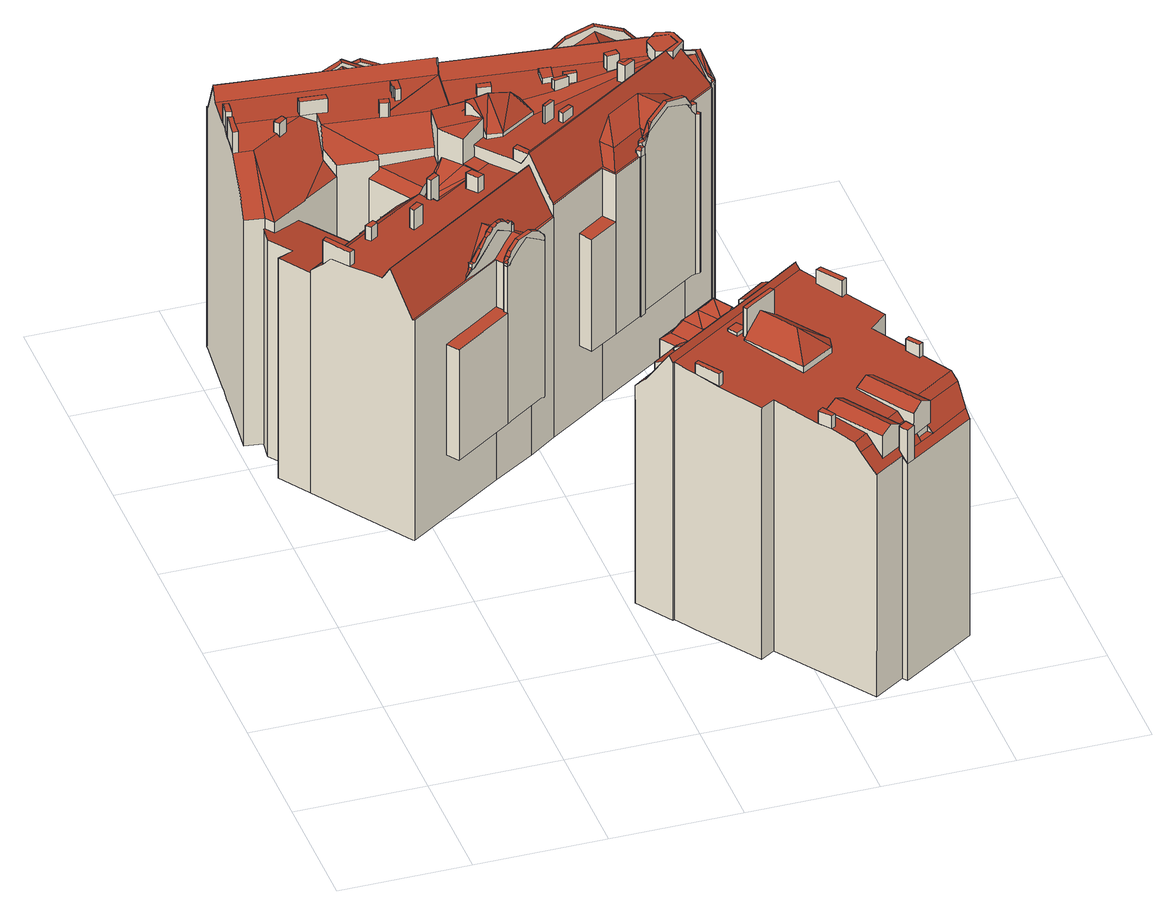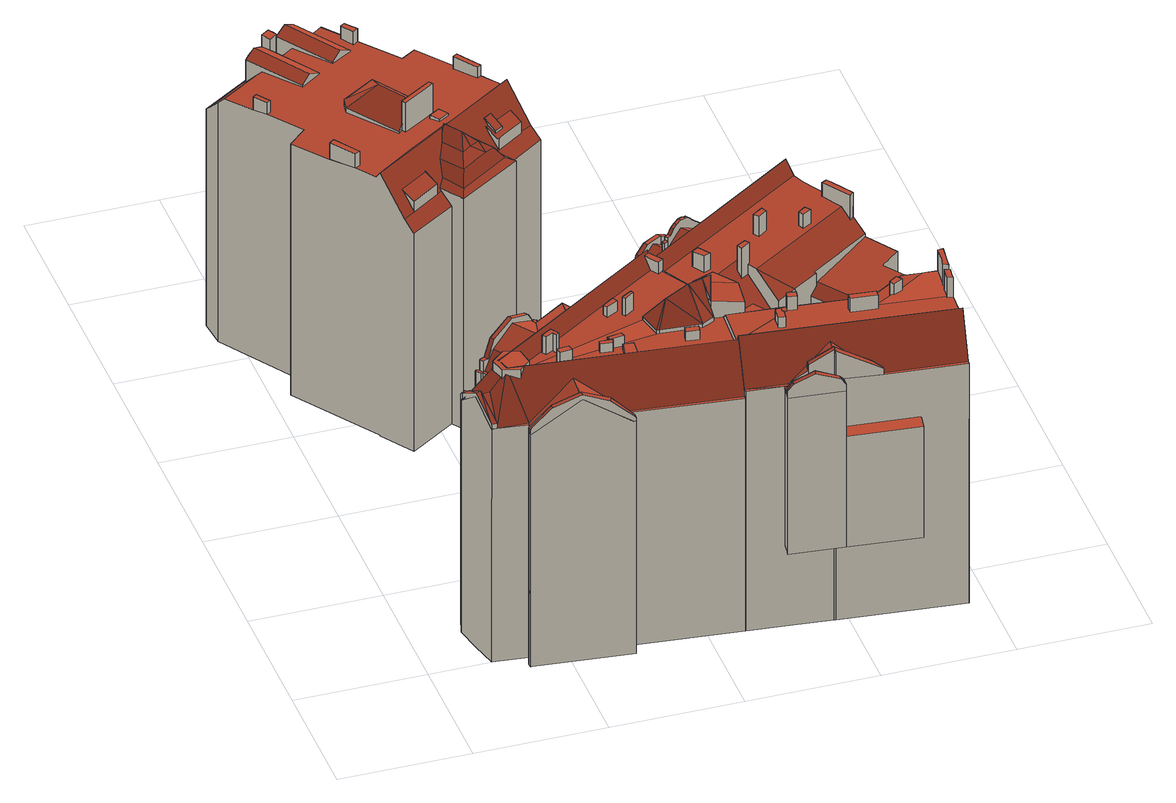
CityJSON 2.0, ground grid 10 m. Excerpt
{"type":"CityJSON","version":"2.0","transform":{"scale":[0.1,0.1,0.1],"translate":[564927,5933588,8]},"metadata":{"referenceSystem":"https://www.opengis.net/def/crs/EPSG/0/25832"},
"CityObjects":{
"building1":{"type":"Building","attributes":{"Grundfläche 2D":"563.408467","Grundhöhe NN":"8.933"},"children":["building1-1","building1-2","building1-3","building1-4","building1-5","building1-6","building1-7","building1-8","building1-9","building1-10","building1-11","building1-12","building1-13","building1-14","building1-15","building1-16","building1-17","building1-18","building1-19","building1-20","building1-21","building1-22","building1-23","building1-24","building1-25","building1-26","building1-27","building1-28","building1-29","building1-30","building1-31","building1-32","building1-33","building1-34"],"geometry":[{"type":"MultiSurface","lod":"3","boundaries":[[[0,1,2]],[[3,0,2]],[[4,0,3]],[[5,6,7,4,8]],[[1,0,9]],[[8,4,3]],[[10,4,7,11,12]],[[13,4,10]],[[9,0,13]],[[13,0,4]],[[14,15,16,17]],[[18,19,20,21,22,23,24,25,26,27,28]],[[26,25,24,23,22,29,30,31]],[[32,33,34,35,36,37,38,26,31,30,39]],[[40,41,42,43,44,45]],[[45,44,43,46,47,48]],[[49,50,51,52,53,54,55,56,57,58,59]],[[60,55,54]],[[60,61,55]],[[62,63,64,65,61]],[[61,65,64,66,55]],[[67,68,63]],[[68,67,69,70,71,72,73]],[[69,74,75,70]],[[16,73,72,71,76,77,17]],[[76,78,79,77]],[[40,45,80,81]],[[81,80,82]],[[37,36,83,84,85,86,26,38]],[[87,88,89,90,40,81,91]],[[82,80,45,48,57,56,55,92,93,86,85,84,94,95]],[[96,97,98,99,100,101,68,73,16,15]],[[68,101,100,102,63]],[[63,102,100,103,64]],[[92,55,66,64,103,100,86,93]],[[104,105,106,107,108,109,110,111,112,113]],[[6,114,115,116,117,11]],[[118,119,117,116]],[[120,121,122,123,124,125,126]],[[127,128,129,18,130,131,132,133,134,135,126,125]],[[136,137,138,139,140]],[[141,142,143]],[[142,144,145,146,147,148,143]],[[145,149,150,151,152,153,154,155,156,146]],[[148,157,158,159,160]],[[156,161,160,159,158]],[[148,160,161,156,155,154,139,138,143]],[[162,163,164,165,126,135,136,140,166]],[[136,135,134]],[[132,131,130,136,134,133]],[[131,132,133,132]],[[167,168,169,170,171,172,164,163,162,173,174]],[[169,168,175,176,177,178,170]],[[179,180,181,182,164,172,171,170,183]],[[180,184,181]],[[183,170,178]],[[185,186,187,188,189,190,191,192]],[[193,192,191,190,194,195,196,197,198,199,200,201,202]],[[203,204,205,206,207,208,209]],[[210,211,212,213]],[[214,215,216,217,218,209,208,210,213,219,220,221,222,223,224]],[[225,226,227,228,229,230,224,223,222,231,232,233,234,235]],[[233,236,237,234]],[[235,238,239,225]],[[199,240,241,200]],[[242,243,244]],[[243,245,246,247,244]],[[248,200,246]],[[200,247,246]],[[249,250,185,192,251]],[[252,253,254,205,255,256,228,227,226]],[[197,257,258,198]],[[206,205,254,253,252,226,225,239,258,257]],[[259,260,261,262,263,201,200,248]],[[264,28,27,26,100,99,98,97]],[[91,95,94,265,266,267,268,269,270,271,272,89,88,87]],[[40,90,89,42,41]],[[48,47,46,273,274,59,58,57]],[[26,86,100]],[[81,82,95,91]],[[245,275,276,277,278,279,280,281]],[[282,281,280,283,284,285]],[[286,287,288,289,290,291]],[[292,293,294,295,296,297,298]],[[299,300,301,295,294,302,303,304,305]],[[306,307,308,309,310,311]],[[312,313,314,315]],[[164,182,165]],[[156,158,157,148,147,146]],[[126,165,182,181,120]],[[181,184,121,120]],[[193,202,201,263,262,261,251,192]],[[247,200,241]],[[204,203,209,218,217,216,215,214,224,230,229,228,256,255,205]],[[29,22,2,1]],[[3,2,22,21]],[[8,3,21,20]],[[8,20,19,5]],[[12,33,32,10]],[[32,39,13,10]],[[9,13,39,30]],[[29,1,9,30]],[[18,28,264,97,96,15,14,316,141,143,138,137,136,130]],[[141,316,317,318,319,320,321,106,105,104,149,145,144,142]],[[150,149,104,113]],[[319,318,322,323]],[[153,152,151,150,113,112,309,308,324,325,323,322,326]],[[327,328,329,330,331,176,175,168,167,174,173,162,166,140,139,154,153,326,332]],[[178,177,176,331,333,304,303]],[[178,303,302,183]],[[292,334,335,184,180,179,183,302,294,293]],[[336,337,285,284,124,123,122,121,184,335]],[[124,284,283,125]],[[128,127,125,283,280,279]],[[281,282,248,246,245]],[[248,282,285,337,338,259]],[[339,340,207,206,257,197,196,195,194,190,189,188,301,341,342,343]],[[344,291,290,208,207,340,345,346]],[[347,348,349,236,233,232,231,222,221,220,219,213,212,287,350,351,352]],[[208,290,289,210]],[[211,288,287,212]],[[210,289,288,211]],[[236,349,353,237]],[[234,354,355,235]],[[237,353,354,234]],[[235,355,356,357,238]],[[244,277,276,242]],[[242,276,275,243]],[[275,245,243]],[[259,338,358,359,360,361,250,249,251,261,260]],[[185,250,361,362]],[[297,186,185,362,363,298]],[[186,297,296,187]],[[301,188,187,296,295]],[[291,344,364,286]],[[286,364,350,287]],[[258,239,238,265,94,84,83,36,35,34,240,199,198]],[[315,266,265,238,357,365,366,367,368,312]],[[267,314,369,370,268]],[[272,271,270,269,371,372,373]],[[59,274,273,46,43,42,89,374,375,376]],[[266,315,314,267]],[[268,370,371,269]],[[272,373,374,89]],[[376,377,49,59]],[[49,377,378,50]],[[54,53,379,380,381,382]],[[383,60,54,382,381]],[[50,378,384,51]],[[52,385,379,53]],[[384,385,52,51]],[[386,62,61,60,383,387]],[[63,62,386,388,389,67]],[[390,391,392,393,394,78,76,71,70,75]],[[69,67,389,388,395,396]],[[75,74,397,398,391,390]],[[74,69,396,395,398,397]],[[79,78,394,393,399,400]],[[17,77,401,402,403,404]],[[77,79,400,399,402,401]],[[17,404,403,316,14]],[[305,304,333,405]],[[299,305,405,406]],[[301,300,407,341]],[[300,299,406,407]],[[292,298,363,334]],[[107,106,321,408]],[[108,107,408,409]],[[108,409,410,306,109]],[[109,306,311,110]],[[111,310,309,112]],[[110,311,310,111]],[[307,306,410,411]],[[308,307,411,324]],[[312,368,412,313]],[[313,412,369,314]],[[279,278,116,115,129,128]],[[247,241,119,118,116,278,277,244]],[[34,33,12,117,119,241,240]],[[5,114,6]],[[11,117,12]],[[18,129,115,114,5,19]],[[355,346,345,356]],[[379,413,414,380]],[[413,415,416,417,418,414]],[[367,366,380,379]],[[416,368,365,417]],[[388,386,387,383,381,380,414,418,417,365,357,356,345,340,339,343,342,341,407,406,405,333,331,330,329,328,327,332,326,322,318,317,316,403,402,399,393,392,391,398,395],[363,362,361,360,359,358,338,337,336,335,334]],[[411,410,409,408,321,320,319,323,325,324]],[[401,404,389,396,397,390,394,400]],[[344,346,355,354,353,349,348,347,352,351,350,364]],[[385,384,378,377,376,375,374,373,372,371,370,369,412,368,367,379]]],"semantics":{"surfaces":[{"type":"RoofSurface"},{"type":"WallSurface"},{"type":"GroundSurface"},{"type":"OuterFloorSurface"},{"type":"OuterCeilingSurface"}],"values":[0,0,0,0,0,0,0,0,0,0,0,0,0,0,0,0,0,0,0,0,0,0,0,0,0,0,0,0,0,0,0,0,0,0,0,0,0,0,0,0,0,0,0,0,0,0,0,0,0,0,0,0,0,0,0,0,0,0,0,0,0,0,0,0,0,0,0,0,0,0,0,0,0,0,0,0,0,0,0,0,0,0,0,0,0,0,0,1,1,1,1,1,1,1,1,1,1,1,1,1,1,1,1,1,1,1,1,1,1,1,1,1,1,1,1,1,1,1,1,1,1,1,1,1,1,1,1,1,1,1,1,1,1,1,1,1,1,1,1,1,1,1,1,1,1,1,1,1,1,1,1,1,1,1,1,1,1,1,1,1,1,1,1,1,1,1,1,1,1,1,1,1,1,1,1,1,1,1,1,1,1,1,1,1,1,1,1,2,2,3,4,4]}}]},
"building1-1":{"type":"BuildingInstallation","parents":["building1"],"geometry":[{"type":"MultiSurface","lod":"3","boundaries":[[[419,420,421]],[[422,423,420,419]],[[423,422,419,424]],[[425,426,424,427]],[[423,424,426]],[[428,425,429]],[[426,425,428]],[[62,63,421,420]],[[419,421,63,65,66,92,56,54,429,425,427,424]],[[428,430,431,60,61,62,420,423,426]],[[429,54,382,430,428]]],"semantics":{"surfaces":[{"type":"RoofSurface"},{"type":"WallSurface"}],"values":[0,0,0,0,0,0,0,1,1,1,1]}}]},
"building1-2":{"type":"BuildingInstallation","parents":["building1"],"geometry":[{"type":"MultiSurface","lod":"3","boundaries":[[[432,433,434,435,436,437]],[[438,437,436,435,439,440,441]],[[442,443,439,435,434]],[[269,270,271,432,437,438]],[[268,269,438,441,440,439,443,87]],[[433,432,271,88]]],"semantics":{"surfaces":[{"type":"RoofSurface"},{"type":"WallSurface"}],"values":[0,0,1,1,1,1]}}]},
"building1-3":{"type":"BuildingInstallation","parents":["building1"],"geometry":[{"type":"MultiSurface","lod":"3","boundaries":[[[444,445,446,447,448]],[[446,445,449,450]],[[451,444,448,447,452,453]],[[447,446,450,452]],[[445,444,451,449]]],"semantics":{"surfaces":[{"type":"RoofSurface"},{"type":"WallSurface"}],"values":[0,1,1,1,1]}}]},
"building1-4":{"type":"BuildingInstallation","parents":["building1"],"geometry":[{"type":"MultiSurface","lod":"3","boundaries":[[[454,455,456,457,458,459]],[[457,456,460,461]],[[458,457,461,462]],[[463,454,459,458,462,464]],[[460,456,455,454,463,465]]],"semantics":{"surfaces":[{"type":"RoofSurface"},{"type":"WallSurface"}],"values":[0,1,1,1,1]}}]},
"building1-5":{"type":"BuildingInstallation","parents":["building1"],"geometry":[{"type":"MultiSurface","lod":"3","boundaries":[[[466,467,468,469]],[[469,468,470,471]],[[466,469,471,472]],[[467,466,472,473]],[[468,467,473,470]]],"semantics":{"surfaces":[{"type":"RoofSurface"},{"type":"WallSurface"}],"values":[0,1,1,1,1]}}]},
"building1-6":{"type":"BuildingInstallation","parents":["building1"],"geometry":[{"type":"MultiSurface","lod":"3","boundaries":[[[474,475,476,477]],[[478,479,474,477]],[[480,481,476,475]],[[479,480,475,474]],[[481,478,477,476]]],"semantics":{"surfaces":[{"type":"RoofSurface"},{"type":"WallSurface"}],"values":[0,1,1,1,1]}}]},
"building1-7":{"type":"BuildingInstallation","parents":["building1"],"geometry":[{"type":"MultiSurface","lod":"3","boundaries":[[[482,483,484,485,486]],[[23,487,484,483,488]],[[487,489,485,484]],[[489,24,490,482,486,485]],[[490,488,483,482]]],"semantics":{"surfaces":[{"type":"RoofSurface"},{"type":"WallSurface"}],"values":[0,1,1,1,1]}}]},
"building1-8":{"type":"BuildingInstallation","parents":["building1"],"geometry":[{"type":"MultiSurface","lod":"3","boundaries":[[[491,492,493,494]],[[494,493,495,496]],[[491,494,496,497]],[[492,491,497,498]],[[493,492,498,495]]],"semantics":{"surfaces":[{"type":"RoofSurface"},{"type":"WallSurface"}],"values":[0,1,1,1,1]}}]},
"building1-9":{"type":"BuildingInstallation","parents":["building1"],"geometry":[{"type":"MultiSurface","lod":"3","boundaries":[[[499,482,500,501,502]],[[503,500,482,499,504,490]],[[501,500,503,505]],[[505,506,502,501]],[[506,504,499,502]]],"semantics":{"surfaces":[{"type":"RoofSurface"},{"type":"WallSurface"}],"values":[0,1,1,1,1]}}]},
"building1-10":{"type":"BuildingInstallation","parents":["building1"],"geometry":[{"type":"MultiSurface","lod":"3","boundaries":[[[507,508,509,510,511,512,513,514,515,516,517]],[[518,102,101,519,514,513,512,511]],[[103,518,511,510,520]],[[93,520,510,509,521]],[[522,515,514,519,99]],[[516,515,522,27,25,31,38,523,508,507,517]],[[521,509,508,523,85]]],"semantics":{"surfaces":[{"type":"RoofSurface"},{"type":"WallSurface"}],"values":[0,1,1,1,1,1,1]}}]},
"building1-11":{"type":"BuildingInstallation","parents":["building1"],"geometry":[{"type":"MultiSurface","lod":"3","boundaries":[[[524,525,526,527]],[[528,524,527,529]],[[530,531,526]],[[532,533,531,530]],[[530,526,525]],[[534,529,535]],[[528,529,534]],[[534,535,536]],[[527,526,531,108,109,535,529]],[[109,110,536,535]],[[528,534,536,110,111,537,538,539,540,541,542,543,107,533,532,530,525,524]],[[107,108,531,533]]],"semantics":{"surfaces":[{"type":"RoofSurface"},{"type":"WallSurface"}],"values":[0,0,0,0,0,0,0,0,1,1,1,1]}}]},
"building1-12":{"type":"BuildingInstallation","parents":["building1"],"geometry":[{"type":"MultiSurface","lod":"3","boundaries":[[[537,151,150,538]],[[112,151,537,111]],[[150,151,112,113]],[[539,538,150,113]]],"semantics":{"surfaces":[{"type":"RoofSurface"},{"type":"WallSurface"}],"values":[0,1,1,1]}}]},
"building1-13":{"type":"BuildingInstallation","parents":["building1"],"geometry":[{"type":"MultiSurface","lod":"3","boundaries":[[[144,142,543,542]],[[105,144,542,541]],[[105,106,142,144]],[[106,107,543,142]]],"semantics":{"surfaces":[{"type":"RoofSurface"},{"type":"WallSurface"}],"values":[0,1,1,1]}}]},
"building1-14":{"type":"BuildingInstallation","parents":["building1"],"geometry":[{"type":"MultiSurface","lod":"3","boundaries":[[[544,7,545]],[[546,117,7,544]],[[114,547,544,545]],[[547,548,117,546,544]],[[114,545,7,6]],[[7,117,11]]],"semantics":{"surfaces":[{"type":"RoofSurface"},{"type":"WallSurface"}],"values":[0,0,1,1,1,1]}}]},
"building1-15":{"type":"BuildingInstallation","parents":["building1"],"geometry":[{"type":"MultiSurface","lod":"3","boundaries":[[[549,550,551,552,553,554,555]],[[556,557,558,553,552,551]],[[558,559,554,553]],[[560,561,549,555]],[[559,560,555,554]],[[561,562,550,549]],[[562,556,551,550]]],"semantics":{"surfaces":[{"type":"RoofSurface"},{"type":"WallSurface"}],"values":[0,1,1,1,1,1,1]}}]},
"building1-16":{"type":"BuildingInstallation","parents":["building1"],"geometry":[{"type":"MultiSurface","lod":"3","boundaries":[[[563,564,565,566,567,568,569]],[[565,564,131,570]],[[570,571,566,565]],[[571,135,567,566]],[[135,134,133,132,563,569,568,567]],[[132,131,564,563]]],"semantics":{"surfaces":[{"type":"RoofSurface"},{"type":"WallSurface"}],"values":[0,1,1,1,1,1]}}]},
"building1-17":{"type":"BuildingInstallation","parents":["building1"],"geometry":[{"type":"MultiSurface","lod":"3","boundaries":[[[572,573,574,575,576,577]],[[578,579,580,581,582,583,584,577,576,575]],[[582,581,155,585]],[[584,583,582,585,161,159,586,572,577]],[[575,574,145,149]],[[149,150,578,575]],[[150,151,152,580,579,578]],[[581,580,152,155]],[[586,157,147,145,574,573,572]]],"semantics":{"surfaces":[{"type":"RoofSurface"},{"type":"WallSurface"}],"values":[0,0,1,1,1,1,1,1,1]}}]},
"building1-18":{"type":"BuildingInstallation","parents":["building1"],"geometry":[{"type":"MultiSurface","lod":"3","boundaries":[[[587,588,589,590,591,592]],[[168,169,590,589]],[[169,593,594,592,591,590]],[[587,592,594,174]],[[174,167,168,589,588,587]]],"semantics":{"surfaces":[{"type":"RoofSurface"},{"type":"WallSurface"}],"values":[0,1,1,1,1]}}]},
"building1-19":{"type":"BuildingInstallation","parents":["building1"],"geometry":[{"type":"MultiSurface","lod":"3","boundaries":[[[595,596,597,598,599,600]],[[596,166,162,173,598,597]],[[173,601,599,598]],[[602,595,600,599,601,163]],[[602,166,596,595]]],"semantics":{"surfaces":[{"type":"RoofSurface"},{"type":"WallSurface"}],"values":[0,1,1,1,1]}}]},
"building1-20":{"type":"BuildingInstallation","parents":["building1"],"geometry":[{"type":"MultiSurface","lod":"3","boundaries":[[[603,604,605,606,607,608]],[[609,606,605,604,610,172]],[[607,606,609,611]],[[612,603,608,607,611,171]],[[604,603,612,610]]],"semantics":{"surfaces":[{"type":"RoofSurface"},{"type":"WallSurface"}],"values":[0,1,1,1,1]}}]},
"building1-21":{"type":"BuildingInstallation","parents":["building1"],"geometry":[{"type":"MultiSurface","lod":"3","boundaries":[[[613,614,615,616]],[[164,165,617,614,613]],[[615,614,617,618]],[[618,619,616,615]],[[619,164,613,616]]],"semantics":{"surfaces":[{"type":"RoofSurface"},{"type":"WallSurface"}],"values":[0,1,1,1,1]}}]},
"building1-22":{"type":"BuildingInstallation","parents":["building1"],"geometry":[{"type":"MultiSurface","lod":"3","boundaries":[[[620,621,622,623,624]],[[621,625,626,622]],[[625,627,628,629,626]],[[630,631,632,629,628]],[[631,633,634,632]],[[635,624,636,637]],[[636,638,637]],[[623,636,624]],[[633,639,640,641,634]],[[642,641,640]],[[237,234,643,644,223,645,628,627,625,621,620,624,635,637]],[[210,211,640,639,633,631,630,628,645,646,647]],[[626,629,632,634,641,642,212,213,219,220,221,222,231,232,233,236,638,636,623,622]],[[211,212,642,640]],[[236,237,637,638]]],"semantics":{"surfaces":[{"type":"RoofSurface"},{"type":"WallSurface"}],"values":[0,0,0,0,0,0,0,0,0,0,1,1,1,1,1]}}]},
"building1-23":{"type":"BuildingInstallation","parents":["building1"],"geometry":[{"type":"MultiSurface","lod":"3","boundaries":[[[648,649,650,651]],[[648,651,652,653]],[[651,650,654,652]],[[649,648,653,655]],[[650,649,655,654]]],"semantics":{"surfaces":[{"type":"RoofSurface"},{"type":"WallSurface"}],"values":[0,1,1,1,1]}}]},
"building1-24":{"type":"BuildingInstallation","parents":["building1"],"geometry":[{"type":"MultiSurface","lod":"3","boundaries":[[[656,657,658,659]],[[660,661,659,658]],[[656,659,661,662]],[[662,663,657,656]],[[658,657,663,660]]],"semantics":{"surfaces":[{"type":"RoofSurface"},{"type":"WallSurface"}],"values":[0,1,1,1,1]}}]},
"building1-25":{"type":"BuildingInstallation","parents":["building1"],"geometry":[{"type":"MultiSurface","lod":"3","boundaries":[[[664,665,666,667]],[[668,669,664,667]],[[666,665,670,671]],[[665,664,669,670]],[[671,668,667,666]]],"semantics":{"surfaces":[{"type":"RoofSurface"},{"type":"WallSurface"}],"values":[0,1,1,1,1]}}]},
"building1-26":{"type":"BuildingInstallation","parents":["building1"],"geometry":[{"type":"MultiSurface","lod":"3","boundaries":[[[672,673,674,675,676]],[[677,678,679,680]],[[678,681,682,679]],[[681,683,684,685,682]],[[683,686,687,684]],[[686,688,689,687]],[[688,690,691,689]],[[690,692,693,691]],[[694,693,692,695,696]],[[676,677,680,672]],[[252,253,696,695,692,690,688,686,683,681,678,677,676,675,697,698,699,227]],[[679,682,685,684,687,689,691,693,694,700,255,256,228,229,230,701,673,672,680]],[[701,702,697,675,674,673]],[[703,696,253]],[[703,700,694,696]]],"semantics":{"surfaces":[{"type":"RoofSurface"},{"type":"WallSurface"}],"values":[0,0,0,0,0,0,0,0,0,0,1,1,1,1,1]}}]},
"building1-27":{"type":"BuildingInstallation","parents":["building1"],"geometry":[{"type":"MultiSurface","lod":"3","boundaries":[[[704,705,205,700,703]],[[253,254,705,704,703]],[[700,205,255]]],"semantics":{"surfaces":[{"type":"RoofSurface"},{"type":"WallSurface"}],"values":[0,1,1]}}]},
"building1-28":{"type":"BuildingInstallation","parents":["building1"],"geometry":[{"type":"MultiSurface","lod":"3","boundaries":[[[706,697,702,701,707,708]],[[709,698,697,706]],[[710,708,707,701,230,224]],[[708,710,709,706]]],"semantics":{"surfaces":[{"type":"RoofSurface"},{"type":"WallSurface"}],"values":[0,1,1,1]}}]},
"building1-29":{"type":"BuildingInstallation","parents":["building1"],"geometry":[{"type":"MultiSurface","lod":"3","boundaries":[[[711,712,713,714,715]],[[713,712,711,189,190,194,195]],[[195,716,714,713]],[[717,715,714,716,191]],[[717,189,711,715]]],"semantics":{"surfaces":[{"type":"RoofSurface"},{"type":"WallSurface"}],"values":[0,1,1,1,1]}}]},
"building1-30":{"type":"BuildingInstallation","parents":["building1"],"geometry":[{"type":"MultiSurface","lod":"3","boundaries":[[[718,719,720,721,722,723]],[[724,718,723,722,725,202,263]],[[724,726,719,718]],[[727,721,720,719,726,262,193]],[[727,725,722,721]]],"semantics":{"surfaces":[{"type":"RoofSurface"},{"type":"WallSurface"}],"values":[0,1,1,1,1]}}]},
"building1-31":{"type":"BuildingInstallation","parents":["building1"],"geometry":[{"type":"MultiSurface","lod":"3","boundaries":[[[728,729,730,731,83]],[[732,35,731,730]],[[83,731,35,36]],[[37,732,730,729,728]]],"semantics":{"surfaces":[{"type":"RoofSurface"},{"type":"WallSurface"}],"values":[0,1,1,1]}}]},
"building1-32":{"type":"BuildingInstallation","parents":["building1"],"geometry":[{"type":"MultiSurface","lod":"3","boundaries":[[[733,734,735,736,737,738]],[[739,740,741,742]],[[740,743,744,741]],[[745,746,747,748,749,750,751,752]],[[736,739,742,737]],[[753,754,755,743]],[[755,744,743]],[[754,747,755]],[[754,748,747]],[[755,747,746]],[[749,748,754]],[[756,757,750,749,754,753,743,740,739,736,735,734,758,58,47,44,41,90]],[[737,742,741,744,755,746,745,752,433,88,89,42,43,46]],[[59,759,733,738,737,273,274]],[[442,434,433,752,751,750,757]],[[734,733,759,758]]],"semantics":{"surfaces":[{"type":"RoofSurface"},{"type":"WallSurface"}],"values":[0,0,0,0,0,0,0,0,0,0,1,1,1,1,1,1]}}]},
"building1-33":{"type":"BuildingInstallation","parents":["building1"],"geometry":[{"type":"MultiSurface","lod":"3","boundaries":[[[760,761,762,763,764,765]],[[766,767,762,761]],[[768,769,764,763]],[[770,771,760,765]],[[765,764,769,770]],[[761,760,771,766]],[[763,762,767,768]]],"semantics":{"surfaces":[{"type":"RoofSurface"},{"type":"WallSurface"}],"values":[0,1,1,1,1,1,1]}}]},
"building1-34":{"type":"BuildingInstallation","parents":["building1"],"geometry":[{"type":"MultiSurface","lod":"3","boundaries":[[[772,773,774,775]],[[776,772,775,777]],[[778,779,776,777,780,781]],[[774,773,782,783,784,785]],[[780,777,775,774,785,784,75,70,71,76,78,781]],[[78,79,778,781]],[[783,782,773,772,776,779,778,79,77,72,69,74]],[[74,75,784,783]]],"semantics":{"surfaces":[{"type":"RoofSurface"},{"type":"WallSurface"}],"values":[0,0,0,0,1,1,1,1]}}]},
"building2":{"type":"Building","attributes":{"Grundfläche 2D":"261.036353","Grundhöhe NN":"8.361"},"children":["building2-1","building2-2","building2-3","building2-4","building2-5","building2-6","building2-7","building2-8","building2-9","building2-10","building2-11","building2-12","building2-13"],"geometry":[{"type":"MultiSurface","lod":"3","boundaries":[[[786,787,788]],[[789,790,791,788,787,792]],[[793,787,786]],[[787,793,794,795,792]],[[796,797,798,799,800,801,802,803,804,805]],[[806,807,808]],[[807,809,808]],[[806,810,811,807]],[[810,812,813,814,811]],[[815,816,817,818,799,798,797,819,820,821,822,823]],[[824,825,802,801,800,799,826,827,828,829,830,831,832,833]],[[832,834,833]],[[835,832,831,813,836,837]],[[838,839,840,812,815,823,841]],[[840,836,813,812]],[[830,842,814,813,831]],[[830,829,842]],[[842,829,828,809]],[[807,811,809]],[[809,814,842]],[[809,811,814]],[[843,844,845,846,805,804,847,848,849,850,851,852,853,854,855,856,857,858,859,860,861],[862,863,864,865,866,867,868,869]],[[808,827,826,870]],[[809,828,827,808]],[[817,806,808,870,818]],[[816,810,806,817]],[[815,812,810,816]],[[871,872,873,874,875,876,877,878]],[[879,822,821,820,819,880,881]],[[882,883,825,824,833,834,884,885]],[[857,856,855,854,886,887,888,889,890,891,859,858]],[[873,892,893,872,871,891,890,889,888,887,886,894,875,874]],[[862,869,786,788]],[[793,786,869,868]],[[794,793,868,867]],[[866,795,794,867]],[[791,790,789,865,864,863]],[[788,791,863,862]],[[870,826,799]],[[818,870,799]],[[895,896,897,840,839,838,841,823,822,879]],[[836,898,899,882,885,884,834,832,835,837]],[[897,898,836,840]],[[883,882,879,881,900,901]],[[803,802,825,883,901,902]],[[804,803,902,903]],[[904,905,850,849,848,847,804,903,906]],[[851,850,905,907]],[[894,886,854,853,852,851,907,908]],[[875,894,908,909]],[[878,877,876,910,911]],[[876,875,909,910]],[[891,871,878,911,912]],[[843,861,860,859,891,912,913]],[[844,843,913,914]],[[915,900,881,880,819,797,796,805,846,845,844,914,916]],[[907,905,904,906,903,902,901,900,915,916,914,913,912,911,910,909,908]]],"semantics":{"surfaces":[{"type":"RoofSurface"},{"type":"WallSurface"},{"type":"GroundSurface"}],"values":[0,0,0,0,0,0,0,0,0,0,0,0,0,0,0,0,0,0,0,0,0,0,0,0,0,0,0,0,0,0,0,0,1,1,1,1,1,1,1,1,1,1,1,1,1,1,1,1,1,1,1,1,1,1,1,1,2]}}]},
"building2-1":{"type":"BuildingInstallation","parents":["building2"],"geometry":[{"type":"MultiSurface","lod":"3","boundaries":[[[917,918,919,920]],[[861,921,920,919]],[[917,920,921,922]],[[922,860,918,917]],[[860,861,919,918]]],"semantics":{"surfaces":[{"type":"RoofSurface"},{"type":"WallSurface"}],"values":[0,1,1,1,1]}}]},
"building2-2":{"type":"BuildingInstallation","parents":["building2"],"geometry":[{"type":"MultiSurface","lod":"3","boundaries":[[[923,924,925,926]],[[923,926,927,928]],[[928,929,924,923]],[[925,924,929,930]],[[930,927,926,925]]],"semantics":{"surfaces":[{"type":"RoofSurface"},{"type":"WallSurface"}],"values":[0,1,1,1,1]}}]},
"building2-3":{"type":"BuildingInstallation","parents":["building2"],"geometry":[{"type":"MultiSurface","lod":"3","boundaries":[[[931,932,933,934,935,936]],[[932,937,938,939,933]],[[939,940,941,934,933]],[[934,941,857,889,942,936,935]],[[942,892,893,943,938,937,932,931,936]],[[940,939,938,943,890,858]]],"semantics":{"surfaces":[{"type":"RoofSurface"},{"type":"WallSurface"}],"values":[0,0,1,1,1,1]}}]},
"building2-4":{"type":"BuildingInstallation","parents":["building2"],"geometry":[{"type":"MultiSurface","lod":"3","boundaries":[[[944,945,946,947]],[[948,949,945,944]],[[950,946,945,949,951]],[[947,946,950,952]],[[948,944,947,952,953]]],"semantics":{"surfaces":[{"type":"RoofSurface"},{"type":"WallSurface"}],"values":[0,1,1,1,1]}}]},
"building2-5":{"type":"BuildingInstallation","parents":["building2"],"geometry":[{"type":"MultiSurface","lod":"3","boundaries":[[[954,955,956,957,953,952,950,951,958,959,960]],[[960,961,962,955,954]],[[962,824,957,956,955]],[[960,959,958,833,961]]],"semantics":{"surfaces":[{"type":"RoofSurface"},{"type":"WallSurface"}],"values":[0,1,1,1]}}]},
"building2-6":{"type":"BuildingInstallation","parents":["building2"],"geometry":[{"type":"MultiSurface","lod":"3","boundaries":[[[963,964,965,966]],[[852,853,966,965]],[[853,967,963,966]],[[964,963,967,968]],[[968,852,965,964]]],"semantics":{"surfaces":[{"type":"RoofSurface"},{"type":"WallSurface"}],"values":[0,1,1,1,1]}}]},
"building2-7":{"type":"BuildingInstallation","parents":["building2"],"geometry":[{"type":"MultiSurface","lod":"3","boundaries":[[[969,970,971,972,973]],[[974,975,972,971]],[[976,969,973,972,975,821]],[[974,971,970,820]]],"semantics":{"surfaces":[{"type":"RoofSurface"},{"type":"WallSurface"}],"values":[0,1,1,1]}}]},
"building2-8":{"type":"BuildingInstallation","parents":["building2"],"geometry":[{"type":"MultiSurface","lod":"3","boundaries":[[[977,978,979,980,981,982]],[[977,983,984,979,978]],[[865,789,980,979,984]],[[981,980,789,792,795,982]],[[983,977,982,795,866]]],"semantics":{"surfaces":[{"type":"RoofSurface"},{"type":"WallSurface"}],"values":[0,1,1,1,1]}}]},
"building2-9":{"type":"BuildingInstallation","parents":["building2"],"geometry":[{"type":"MultiSurface","lod":"3","boundaries":[[[985,986,987,988,989]],[[990,987,986,877,874]],[[990,991,988,987]],[[991,875,876,985,989,988]],[[986,985,876,877]]],"semantics":{"surfaces":[{"type":"RoofSurface"},{"type":"WallSurface"}],"values":[0,1,1,1,1]}}]},
"building2-10":{"type":"BuildingInstallation","parents":["building2"],"geometry":[{"type":"MultiSurface","lod":"3","boundaries":[[[873,872,992,993]],[[893,992,872]],[[893,892,993,992]],[[892,873,993]]],"semantics":{"surfaces":[{"type":"RoofSurface"},{"type":"WallSurface"}],"values":[0,1,1,1]}}]},
"building2-11":{"type":"BuildingInstallation","parents":["building2"],"geometry":[{"type":"MultiSurface","lod":"3","boundaries":[[[994,995,996,997]],[[997,998,999,994]],[[999,1000,1001,995,994]],[[1001,855,887,1002,996,995]],[[996,1002,1003,998,997]],[[1000,999,998,1003,888,856]]],"semantics":{"surfaces":[{"type":"RoofSurface"},{"type":"WallSurface"}],"values":[0,0,1,1,1,1]}}]},
"building2-12":{"type":"BuildingInstallation","parents":["building2"],"geometry":[{"type":"MultiSurface","lod":"3","boundaries":[[[1004,1005,1006,1007]],[[1007,1006,1008,1009]],[[1009,845,1004,1007]],[[1005,1004,845,846]],[[846,1008,1006,1005]]],"semantics":{"surfaces":[{"type":"RoofSurface"},{"type":"WallSurface"}],"values":[0,1,1,1,1]}}]},
"building2-13":{"type":"BuildingInstallation","parents":["building2"],"geometry":[{"type":"MultiSurface","lod":"3","boundaries":[[[1010,1011,1012,1013]],[[848,849,1011,1010]],[[849,1014,1012,1011]],[[1014,1015,1013,1012]],[[1015,848,1010,1013]]],"semantics":{"surfaces":[{"type":"RoofSurface"},{"type":"WallSurface"}],"values":[0,1,1,1,1]}}]}
},
"vertices":[
[208,448,249],[219,461,233],[217,461,233],[186,464,233],[190,444,255],[177,454,238],[178,450,244],[179,441,255],[176,458,233],[223,442,233],[183,426,233],[181,434,245],[182,429,238],[195,424,233],[175,526,209],[175,524,209],[257,515,209],[257,517,209],[168,455,229],[177,454,229],[176,458,229],[186,464,230],[217,461,230],[246,465,230],[256,467,231],[321,478,232],[335,480,232],[320,482,232],[172,498,232],[219,461,230],[223,442,230],[321,475,232],[183,426,229],[182,429,229],[173,422,229],[192,393,232],[196,387,232],[200,390,232],[322,471,232],[195,424,230],[292,413,223],[294,409,223],[296,406,223],[314,418,233],[312,421,233],[299,440,233],[332,430,223],[330,433,223],[321,447,223],[343,435,209],[344,436,209],[341,440,209],[340,440,209],[336,446,209],[361,462,209],[362,465,209],[361,464,209],[333,446,209],[338,438,209],[340,435,209],[364,465,208],[360,485,224],[355,506,209],[351,506,209],[349,483,224],[356,484,224],[359,469,212],[329,509,209],[328,507,209],[329,516,209],[330,520,209],[294,524,233],[294,520,233],[292,497,233],[331,516,209],[331,520,209],[258,528,209],[258,524,209],[256,528,209],[256,524,209],[272,422,233],[267,396,223],[260,407,223],[200,382,242],[200,382,244],[329,468,244],[340,475,244],[286,400,209],[290,402,209],[291,403,209],[292,407,215],[265,386,209],[360,466,212],[342,474,239],[212,365,209],[259,396,209],[173,505,242],[173,504,244],[320,488,244],[325,487,244],[337,486,244],[336,489,238],[339,488,240],[342,485,236],[112,533,213],[144,529,213],[147,529,213],[148,537,213],[149,541,213],[107,545,213],[107,541,213],[108,541,213],[107,533,213],[111,533,213],[177,454,244],[153,457,240],[150,434,240],[182,429,245],[152,431,240],[163,416,240],[74,459,222],[81,450,213],[103,448,213],[104,448,213],[111,447,213],[111,449,216],[76,471,235],[112,449,216],[151,445,216],[153,457,229],[168,461,235],[125,465,235],[124,465,235],[123,465,235],[119,466,235],[118,466,235],[172,498,238],[173,504,247],[173,505,248],[14,522,248],[13,515,238],[175,526,215],[147,529,215],[175,524,215],[144,529,215],[130,531,215],[111,531,215],[130,529,215],[144,527,215],[112,533,215],[111,533,215],[107,533,215],[77,537,215],[16,543,215],[16,541,215],[77,535,215],[80,534,215],[130,529,225],[111,531,238],[111,529,238],[110,518,238],[84,532,218],[11,490,236],[15,490,236],[65,484,236],[77,483,236],[11,492,236],[9,474,235],[7,457,235],[11,457,235],[22,456,235],[43,470,235],[50,475,236],[10,482,236],[9,476,235],[5,435,215],[3,421,203],[17,419,203],[18,419,203],[51,430,203],[52,431,203],[74,459,213],[77,483,229],[23,412,203],[81,450,203],[97,399,199],[77,386,199],[78,385,200],[30,353,200],[36,344,210],[40,338,218],[43,340,218],[123,393,218],[127,386,218],[46,328,219],[49,324,219],[61,307,221],[65,300,222],[196,387,222],[180,411,219],[170,404,219],[132,379,219],[130,383,219],[138,315,198],[136,314,198],[129,310,198],[80,277,198],[81,276,198],[158,327,198],[157,328,198],[162,321,198],[161,320,198],[163,317,198],[164,318,198],[173,339,210],[170,337,208],[167,335,206],[164,333,203],[160,330,200],[165,318,198],[167,320,200],[174,325,206],[181,329,211],[179,332,211],[174,339,211],[190,350,198],[152,342,221],[159,333,221],[160,330,221],[170,337,214],[173,339,211],[193,337,201],[195,339,199],[197,339,198],[195,342,198],[191,348,198],[198,340,198],[196,343,198],[212,363,198],[212,365,198],[173,422,219],[163,416,219],[145,427,209],[146,425,209],[152,431,217],[145,424,208],[133,416,195],[163,416,218],[127,412,188],[98,400,199],[97,400,199],[112,409,199],[134,317,203],[134,316,203],[133,314,201],[136,314,203],[138,315,204],[69,294,233],[200,382,233],[124,417,181],[123,417,181],[112,409,181],[127,386,210],[130,383,215],[172,498,233],[212,363,209],[258,394,209],[265,384,209],[287,399,209],[288,398,209],[289,399,209],[291,400,209],[292,401,209],[336,433,216],[337,434,213],[146,425,208],[145,427,208],[152,431,209],[150,434,209],[151,445,209],[112,449,206],[133,416,206],[127,412,198],[111,449,206],[111,447,204],[104,448,198],[117,286,158],[163,317,158],[161,320,158],[162,321,158],[158,327,158],[111,295,158],[52,431,183],[51,430,184],[45,426,190],[75,384,190],[78,385,188],[77,386,188],[82,389,183],[28,386,195],[14,377,198],[30,353,198],[23,412,194],[18,419,194],[17,419,194],[15,404,195],[107,545,174],[52,551,174],[50,539,174],[107,533,174],[108,541,174],[107,541,174],[236,379,168],[242,369,168],[265,384,168],[258,394,168],[175,526,9],[144,529,9],[112,533,9],[112,533,79],[144,529,79],[147,529,79],[111,533,9],[111,533,79],[50,539,79],[107,533,79],[16,543,9],[11,492,9],[11,490,9],[9,476,9],[9,474,9],[3,421,9],[16,541,9],[17,419,9],[52,431,9],[81,450,9],[103,448,9],[104,448,9],[124,417,9],[80,277,9],[81,276,9],[30,353,9],[36,344,9],[46,328,9],[111,295,63],[158,327,9],[158,327,63],[195,339,63],[197,339,63],[198,340,63],[163,317,63],[165,318,63],[167,320,63],[196,343,63],[195,342,63],[191,348,63],[191,348,9],[212,363,9],[123,417,9],[112,409,9],[98,400,9],[97,400,9],[97,399,9],[82,389,9],[117,286,63],[236,379,9],[258,394,9],[258,394,72],[236,379,72],[265,384,72],[287,399,72],[288,398,72],[289,399,72],[292,401,72],[291,403,72],[337,434,72],[340,435,72],[343,435,72],[344,436,72],[336,446,72],[336,446,9],[361,462,9],[361,462,15],[364,465,9],[341,440,72],[340,440,72],[355,506,9],[360,485,9],[329,509,9],[329,509,72],[331,520,72],[331,520,9],[330,520,9],[256,528,9],[256,528,72],[329,516,9],[329,516,72],[331,516,72],[331,516,9],[256,524,9],[256,524,72],[258,524,72],[258,524,9],[257,517,9],[257,517,72],[15,404,9],[28,386,9],[14,377,9],[148,537,79],[149,541,79],[107,545,79],[52,551,79],[242,369,72],[335,447,72],[335,447,9],[333,446,72],[235,380,72],[235,380,9],[333,446,9],
[356,484,227],[355,506,213],[351,506,213],[358,485,227],[360,485,227],[359,469,218],[361,464,215],[364,465,214],[360,466,216],[364,464,213],[361,462,213],[364,464,15],[364,465,15],
[291,400,216],[290,402,216],[288,403,216],[287,402,216],[288,401,216],[289,399,216],[288,398,214],[285,401,214],[286,400,214],[287,399,214],[288,403,212],[285,401,212],
[235,433,246],[233,435,246],[226,430,246],[227,428,246],[234,432,246],[233,435,231],[226,430,231],[235,433,231],[227,428,231],[234,432,231],
[248,473,236],[248,474,236],[250,485,236],[241,486,236],[240,474,236],[246,474,236],[250,485,232],[241,486,232],[240,474,231],[248,473,231],[246,474,231],[248,474,231],
[202,472,239],[203,477,239],[193,478,239],[192,473,239],[193,478,231],[192,473,230],[202,472,230],[203,477,231],
[237,428,240],[239,424,240],[248,430,240],[246,433,240],[246,433,231],[237,428,231],[239,424,232],[248,430,232],
[256,469,239],[245,468,239],[246,464,239],[257,466,239],[256,467,239],[246,464,230],[245,468,230],[257,466,231],[256,469,231],
[287,479,244],[288,474,244],[297,475,244],[296,480,244],[297,475,231],[296,480,232],[287,479,232],[288,474,231],
[254,470,239],[264,469,239],[264,472,239],[255,473,239],[264,469,231],[254,470,231],[264,472,231],[255,473,231],
[322,471,244],[322,470,244],[334,466,244],[344,475,244],[341,487,244],[339,488,244],[336,489,244],[329,491,244],[320,483,244],[320,482,244],[321,478,244],[341,487,236],[329,491,236],[344,475,236],[334,466,237],[320,483,234],[322,470,234],
[128,539,231],[144,537,224],[144,541,224],[129,543,231],[111,541,224],[111,545,224],[145,537,223],[149,541,219],[148,537,220],[148,537,219],[108,541,221],[107,545,219],[107,541,219],[108,541,215],[111,541,215],[111,541,213],[144,537,213],[145,537,213],[145,537,215],[148,537,215],
[172,439,255],[177,454,245],[175,437,253],[172,439,243],[175,437,244],
[134,480,246],[138,480,246],[139,490,246],[135,491,246],[134,491,246],[133,484,246],[134,484,246],[139,490,237],[135,491,237],[134,491,237],[133,484,236],[134,484,236],[134,480,236],[138,480,236],
[124,465,247],[125,465,247],[126,470,247],[119,471,247],[118,466,247],[119,466,247],[123,465,247],[126,470,235],[119,471,235],
[130,527,231],[130,529,231],[130,531,231],[112,533,241],[111,531,241],[111,529,241],[111,533,241],[111,533,240],[77,537,220],[77,535,220],[83,532,224],[84,532,225],[107,529,238],[83,532,218],[130,527,225],
[9,476,253],[9,474,253],[7,457,253],[11,457,253],[12,469,253],[13,475,253],[12,469,235],[13,475,235],
[15,491,253],[11,492,253],[11,490,253],[10,482,253],[14,481,253],[15,490,253],[14,481,236],[15,491,236],
[45,468,245],[51,472,245],[50,475,245],[49,476,245],[42,472,245],[43,470,245],[49,476,236],[51,472,233],[42,472,235],[45,468,233],
[65,484,248],[85,482,248],[85,487,248],[65,489,248],[85,482,236],[85,487,236],[65,489,236],
[192,341,207],[191,340,208],[193,337,208],[195,339,205],[193,342,205],[184,335,213],[186,332,213],[179,332,213],[172,328,213],[174,325,213],[171,327,212],[165,323,208],[167,320,208],[163,321,205],[165,318,205],[195,342,203],[197,339,203],[196,343,200],[198,340,200],[162,321,204],[161,320,200],[164,318,204],[163,317,200],[193,342,199],[184,335,207],[172,328,206],[171,327,205],[165,323,200],
[70,353,230],[73,349,230],[79,353,230],[77,357,230],[77,357,218],[70,353,218],[79,353,218],[73,349,218],
[160,388,234],[155,386,234],[161,377,234],[166,380,234],[161,377,221],[166,380,221],[160,388,220],[155,386,220],
[103,354,237],[105,350,237],[113,355,237],[110,359,237],[110,359,220],[103,354,220],[105,350,220],[113,355,220],
[170,337,220],[173,339,220],[172,339,220],[171,341,220],[168,339,220],[166,338,224],[163,336,226],[164,333,226],[167,335,224],[159,333,227],[160,330,227],[154,330,226],[156,328,226],[157,328,226],[151,328,224],[153,325,224],[149,326,221],[150,324,221],[143,323,215],[145,320,215],[136,318,208],[138,315,208],[136,314,208],[134,317,208],[134,316,208],[171,341,217],[171,341,211],[168,339,214],[136,314,205],[173,339,217],[172,339,217],[134,316,205],
[133,314,203],[131,313,201],
[174,343,217],[174,339,217],[175,340,217],[174,343,209],[175,340,209],
[36,344,231],[46,328,231],[49,324,231],[53,326,231],[39,347,231],[53,326,219],[39,347,210],
[135,386,236],[133,390,236],[127,386,236],[126,385,236],[128,382,236],[130,383,236],[135,386,215],[128,382,219],[133,390,210],[126,385,218],
[203,385,242],[200,390,242],[196,396,242],[192,393,242],[196,396,232],
[341,436,218],[339,439,218],[338,438,218],[335,437,218],[337,434,218],[340,435,218],[329,432,230],[312,421,237],[314,418,237],[331,429,230],[297,411,230],[299,408,230],[291,403,218],[293,404,218],[292,406,218],[291,407,218],[290,407,218],[288,405,218],[288,403,218],[290,402,218],[294,409,224],[292,407,220],[296,406,224],[290,407,215],[288,405,215],[339,439,209],[341,436,209],
[303,460,247],[301,463,247],[295,460,247],[293,463,247],[291,461,247],[295,455,247],[301,463,232],[295,460,232],[293,463,231],[291,461,231],[295,455,232],[303,460,232],
[294,520,237],[315,518,229],[316,522,229],[294,524,237],[273,522,229],[274,526,229],[256,524,212],[258,524,214],[258,528,214],[256,528,212],[329,516,214],[331,516,212],[331,520,212],[330,520,214],
[336,119,225],[314,129,240],[310,102,225],[284,149,228],[282,147,226],[281,147,225],[296,157,240],[338,129,225],[312,168,225],[309,165,228],[342,216,229],[342,217,230],[311,196,230],[282,177,230],[275,173,230],[232,144,230],[223,138,230],[225,135,225],[226,136,225],[344,214,225],[276,202,223],[269,197,223],[273,191,232],[262,193,223],[279,212,216],[258,198,216],[282,221,206],[243,195,206],[251,194,216],[292,204,206],[291,195,216],[286,186,223],[285,181,227],[330,235,200],[321,229,200],[299,214,200],[295,211,200],[296,210,202],[220,161,200],[211,156,200],[279,176,228],[274,177,224],[273,177,223],[269,177,220],[263,176,216],[253,179,206],[247,177,202],[242,176,200],[246,179,200],[246,179,202],[235,196,202],[241,187,202],[290,219,202],[286,224,202],[284,228,202],[295,211,202],[261,179,216],[372,138,220],[386,151,220],[367,180,222],[354,198,224],[232,126,224],[236,120,224],[248,102,222],[269,71,220],[280,78,220],[302,45,217],[309,36,217],[320,18,215],[331,26,215],[347,36,215],[360,45,215],[376,56,215],[411,79,215],[397,100,217],[390,110,218],[310,102,220],[281,147,224],[282,147,224],[284,149,224],[309,165,224],[312,168,224],[338,129,221],[336,119,220],[282,177,232],[415,59,195],[384,38,195],[373,31,195],[361,23,195],[355,19,195],[358,15,190],[364,19,190],[416,53,190],[290,219,191],[326,242,192],[325,242,191],[241,187,191],[206,163,191],[246,179,199],[243,184,194],[323,14,209],[334,21,209],[350,32,209],[363,40,209],[379,51,209],[414,74,209],[371,35,200],[381,42,200],[331,3,195],[290,219,4],[286,224,4],[284,228,4],[235,196,4],[241,187,4],[325,242,4],[206,163,4],[225,135,4],[226,136,4],[236,120,4],[269,71,4],[232,126,4],[280,78,4],[331,3,4],[355,19,4],[358,15,4],[416,53,4],[414,74,4],[372,138,4],[386,151,4],[342,217,4],[342,216,4],
[394,98,228],[397,100,228],[390,110,228],[387,108,228],[387,108,218],[394,98,217],
[281,165,227],[273,160,227],[278,153,227],[286,158,227],[286,158,224],[281,165,225],[273,160,225],[278,153,224],
[371,35,221],[376,39,224],[349,81,224],[340,75,219],[363,40,219],[368,33,219],[381,42,221],[384,44,219],[356,86,219],[356,86,218],[340,75,218],[368,33,200],[384,44,200],
[242,160,220],[248,164,220],[242,172,213],[236,168,213],[242,160,219],[248,164,219],[242,172,211],[246,166,215],[236,168,211],[240,162,215],
[234,171,209],[220,162,209],[220,161,209],[226,152,215],[248,167,215],[242,176,209],[241,176,209],[241,176,199],[220,162,199],
[312,38,228],[306,48,228],[302,45,228],[309,36,228],[312,38,217],[306,48,217],
[305,205,215],[327,220,215],[321,229,209],[299,214,209],[300,213,210],[321,229,199],[299,214,199],[300,213,202],
[307,168,249],[288,156,249],[282,152,249],[284,149,249],[290,153,249],[309,165,249],[307,168,224],[282,152,224],
[358,15,219],[364,19,219],[360,26,219],[354,22,219],[355,19,219],[360,26,198],[354,22,198],
[381,42,195],[371,35,195],
[320,61,224],[311,56,219],[339,14,219],[347,19,224],[355,24,219],[327,66,219],[327,66,218],[311,56,218],[339,14,200],[355,24,200],
[367,180,236],[354,198,236],[350,196,236],[363,177,236],[350,196,224],[363,177,222],
[236,120,233],[248,102,233],[251,104,233],[239,122,233],[251,104,222],[239,122,224]
]}
